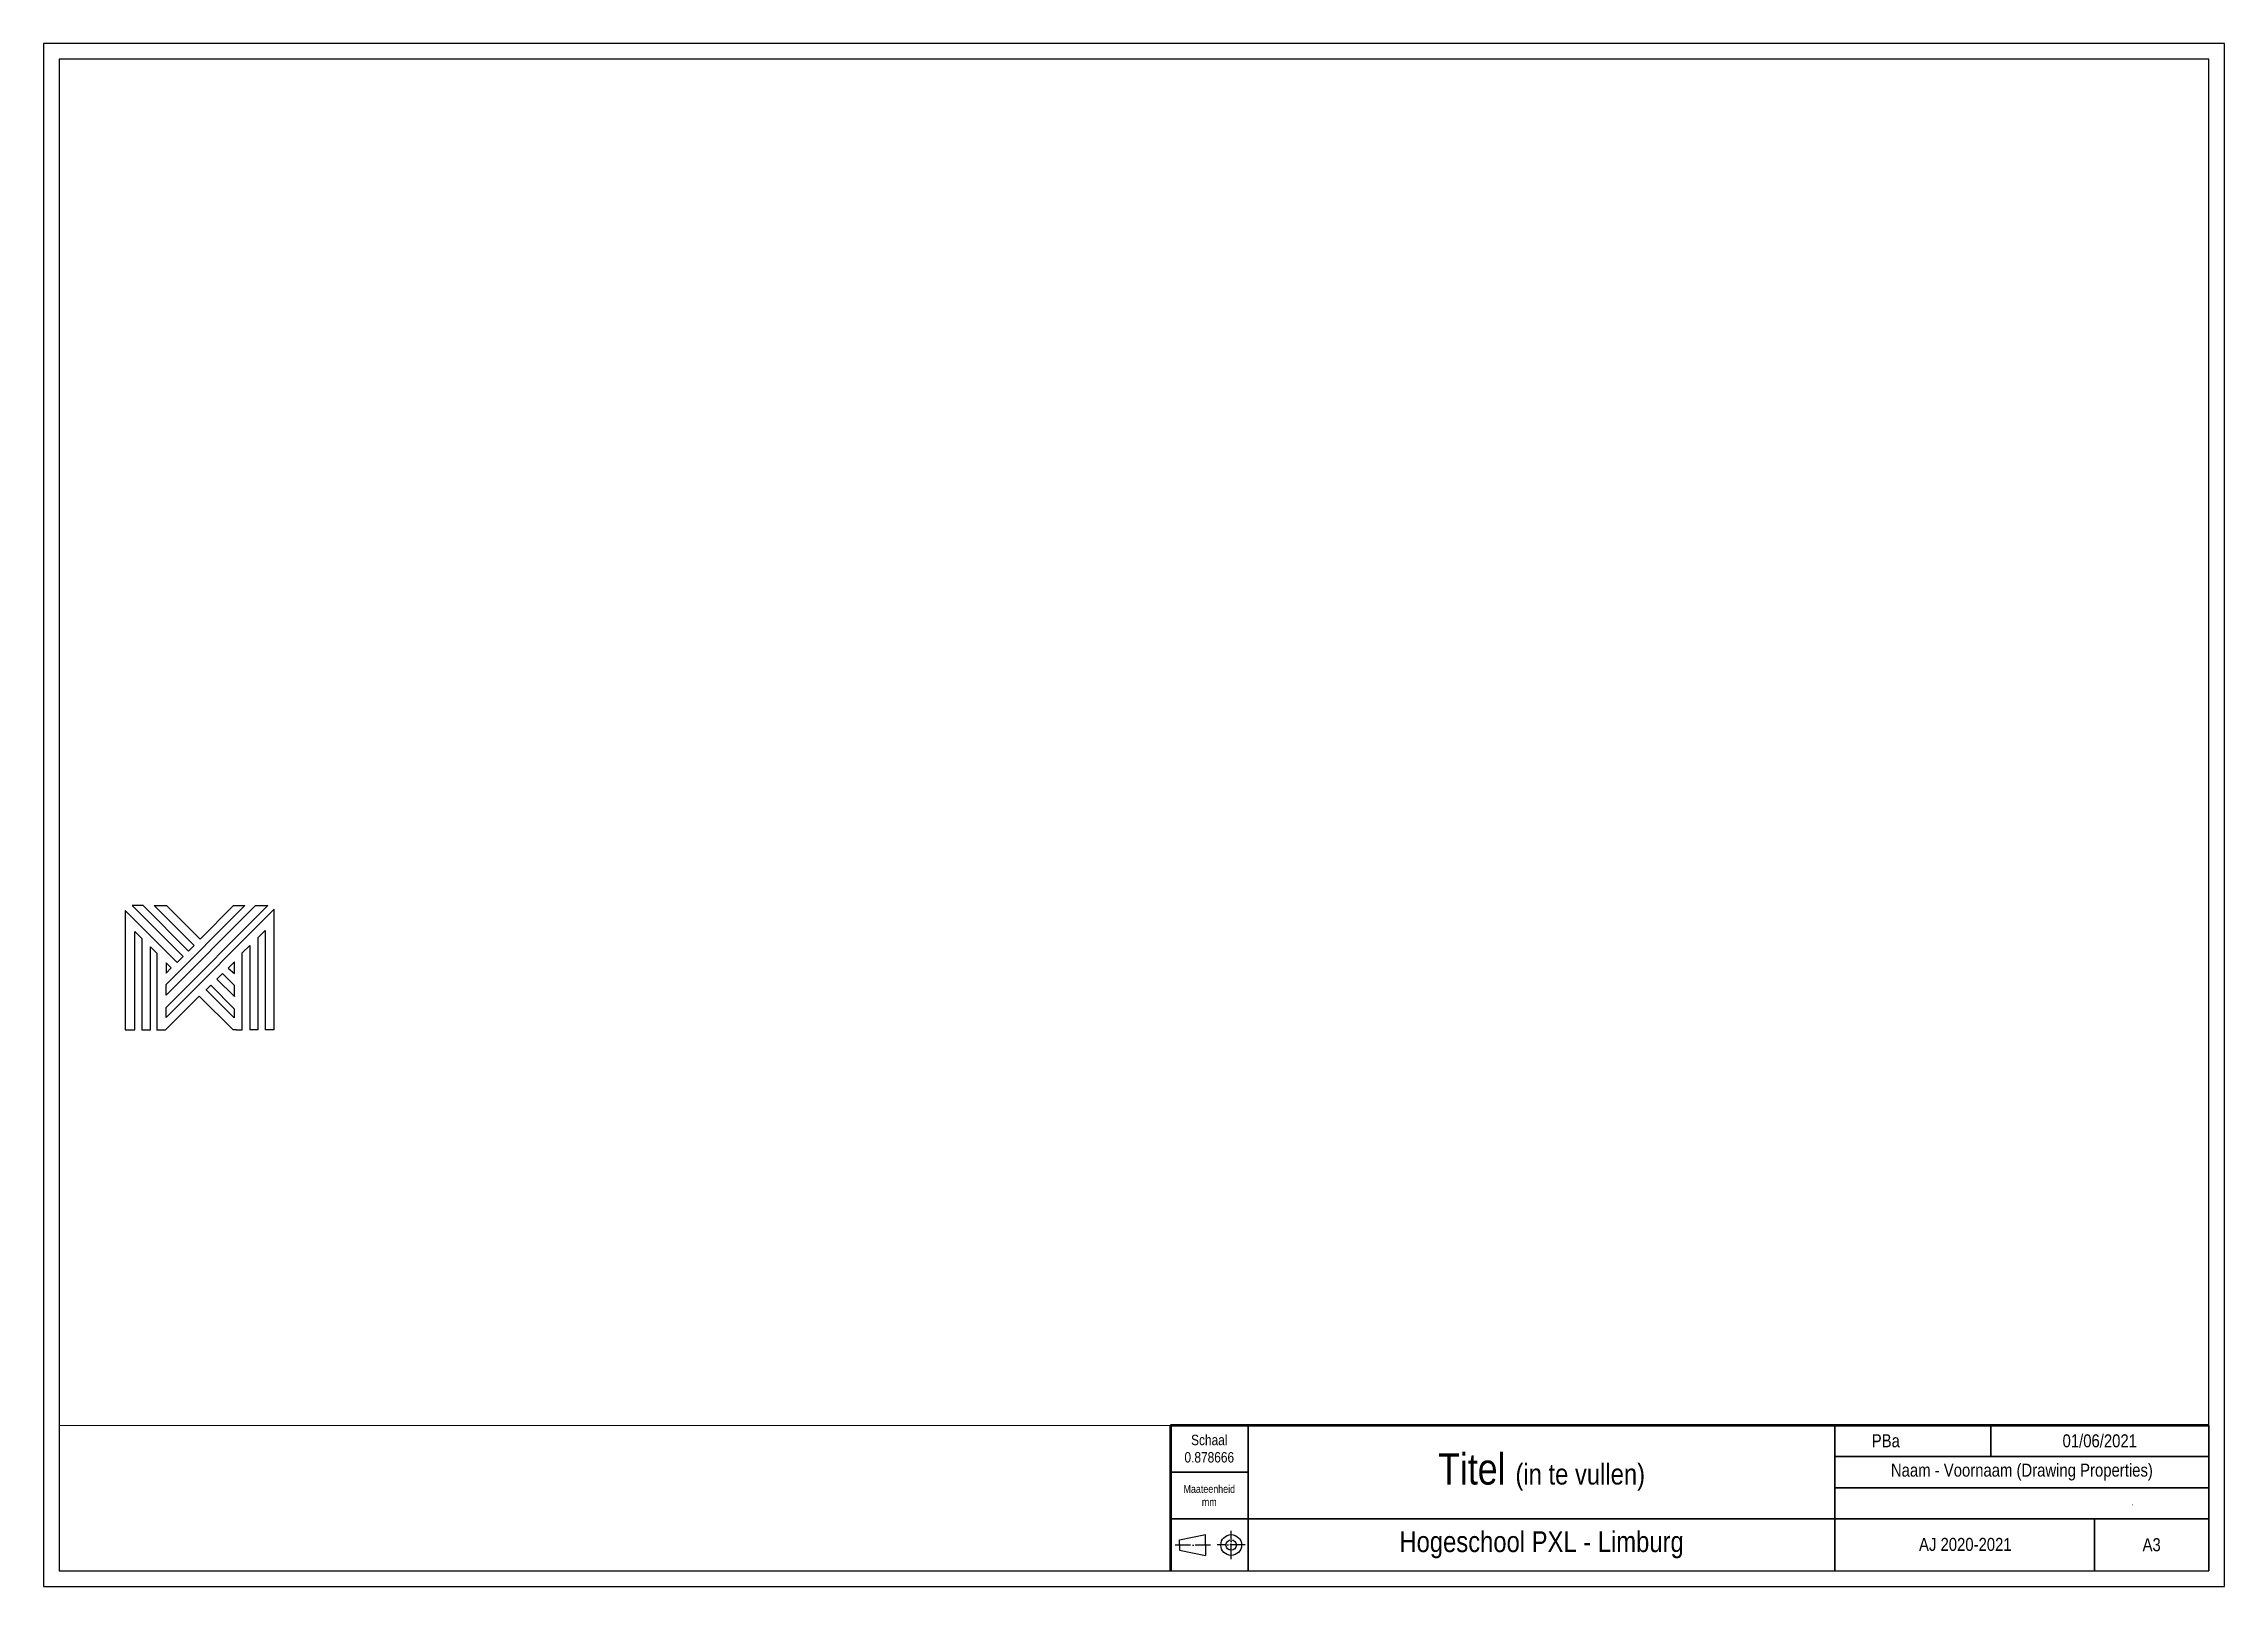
# Paper-space layout 'Landscape A3 (VP-DWGtoPDF)' of a CAD drawing. Header units: millimetres. Extents: x -44 to 376, y -34 to 263.
# The model-space entities are those that its viewports show. They can reach past a viewport. Long polylines and large blocks are cut down to what shows.
import ezdxf

# ---------------------------------------------------------------- set-up
doc = ezdxf.new("R2010")
doc.units = ezdxf.units.MM
doc.header["$LTSCALE"] = 0.5
doc.linetypes.add('ACAD_ISO04W100', pattern=[30, 24, -3, 0, -3])
doc.layers.get('0').update_dxf_attribs({"color": 250})
for name, color, linetype, plot in [('00 Niet printen', 212, 'Continuous', False), ('Uitgeverij', 7, 'Continuous', False), ('VP Hidden', 252, 'Continuous', False)]:
    doc.layers.add(name, color=color, linetype=linetype, plot=plot)
doc.layers.add('Kader', color=7, linetype='Continuous')
doc.styles.add('A3NCAD Technic', font='technic_.ttf')
doc.styles.get("Standard").update_dxf_attribs({"font": 'verdana.ttf'})
doc.styles.add('Technic', font='technic_.ttf')

# ---------------------------------------------------------------- blocks, each defined once
blk = doc.blocks.new('*U26')
at = {"linetype": 'Continuous', "insert": (0, 0), "char_height": 4, "attachment_point": 5, "style": 'Technic'}
blk.add_mtext_dynamic_manual_height_columns('Hogeschool PXL - Limburg', width=113, gutter_width=12.5, heights=[0], dxfattribs=at)
blk = doc.blocks.new('*U28')
at = {"linetype": 'Continuous', "insert": (-0.18, -0.05), "char_height": 2.5, "width": 49.5442, "attachment_point": 5, "style": 'Technic'}
blk.add_mtext('AJ 2020-2021', dxfattribs=at)
blk = doc.blocks.new('*U29')
at = {"lineweight": 30, "insert": (0, 0), "char_height": 2.5, "width": 72, "attachment_point": 5, "style": 'Technic'}
blk.add_mtext('Naam - Voornaam (Drawing Properties)', dxfattribs=at)
blk = doc.blocks.new('*U27')
at = {"linetype": 'Continuous', "insert": (-7.91, 0.01), "char_height": 2.5, "attachment_point": 4, "style": 'Technic'}
blk.add_mtext_dynamic_manual_height_columns('PBa ', width=11.7286, gutter_width=12.5, heights=[0], dxfattribs=at)
blk = doc.blocks.new('*U24')
at = {"linetype": 'Continuous', "insert": (0, 0), "char_height": 2.5, "attachment_point": 5, "style": 'Technic'}
blk.add_mtext_dynamic_manual_height_columns('01/06/2021', width=4.131, gutter_width=12.5, heights=[0], dxfattribs=at)
blk = doc.blocks.new('*U14')
at = {"color": 7, "linetype": 'Continuous', "insert": (20.28, 0.11), "char_height": 1, "attachment_point": 1, "style": 'Technic'}
blk.add_mtext_dynamic_manual_height_columns('.', width=33.7428, gutter_width=12.5, heights=[0], dxfattribs=at)
blk = doc.blocks.new('*U18')
at = {"layer": 'Kader', "lineweight": -3}
for p, q in [((-6.35, 0.98), (-1.35, 1.98)), ((-6.35, -0.02), (-6.35, 0.98)), ((-1.35, -0.02), (-1.35, 1.98)), ((-6.35, -0.02), (-6.35, -1.02)), ((-6.35, -1.02), (-1.35, -2.02)), ((-1.35, -0.02), (-1.35, -2.02))]:
    blk.add_line(p, q, dxfattribs=at)
at = {"layer": 'Kader', "linetype": 'ACAD_ISO04W100', "lineweight": -3, "ltscale": 0.25}
for p, q in [((3.61, -2.73), (3.61, 2.71)), ((-0.35, -0.02), (-7.39, -0.02)), ((6.33, -0.01), (0.89, -0.01))]:
    blk.add_line(p, q, dxfattribs=at)
at = {"layer": 'Kader', "lineweight": -3}
for radius in [2, 1]:
    blk.add_circle((3.61, -0.02), radius, dxfattribs=at)
blk = doc.blocks.new('*U31')
at = {"layer": 'Kader', "linetype": 'Continuous', "insert": (7.5, -4.5), "char_height": 1.5, "width": 15, "attachment_point": 5, "style": 'Technic'}
blk.add_mtext('Maateenheid\\Pmm', dxfattribs=at)

msp = doc.modelspace()

# ---------------------------------------------------------------- linework, layer by layer
at = {"linetype": 'Continuous'}
for p, q in [((-11.09, 111.64), (-11.09, 85.47)), ((-11.09, 111.64), (0.29, 100.26)), ((-7.21, 112.71), (-9.56, 112.71)), ((1.59, 101.56), (-9.56, 112.71)), ((-7.21, 112.71), (2.76, 102.74)), ((3.99, 103.97), (-4.75, 112.71)), ((-4.75, 112.71), (-2.09, 112.71)), ((-2.13, 90.42), (20.16, 112.71)), ((15.14, 112.71), (-2.13, 95.44)), ((17.46, 112.71), (-2.13, 93.12)), ((21.57, 111.92), (-2.13, 88.21)), ((-2.09, 112.71), (5.29, 105.33)), ((5.29, 105.33), (12.66, 112.71)), ((12.66, 112.71), (15.14, 112.71)), ((17.46, 112.71), (20.16, 112.71)), ((21.57, 85.47), (21.57, 111.92)), ((-9.01, 85.47), (-9.01, 107.06)), ((-9.01, 107.06), (-7.47, 105.52)), ((-7.47, 105.52), (-7.47, 85.47)), ((18.05, 105.73), (19.55, 107.23)), ((18.05, 85.47), (18.05, 105.73)), ((19.55, 107.23), (19.55, 85.47)), ((-5.6, 85.47), (-5.6, 103.69)), ((-5.6, 103.69), (-4.18, 102.27)), ((-4.18, 102.27), (-4.18, 85.44)), ((0.29, 100.26), (1.59, 101.56)), ((2.76, 102.74), (3.99, 103.97)), ((14.54, 102.34), (16.17, 103.97)), ((14.54, 85.47), (14.54, 102.34)), ((16.17, 103.97), (16.17, 85.47)), ((-2.13, 100.16), (-1.03, 99.06)), ((-2.13, 100.16), (-2.13, 97.9)), ((-1.03, 99.06), (-2.13, 97.9)), ((10.2, 97.81), (9, 96.61)), ((9, 96.61), (12.77, 92.85)), ((12.82, 95.19), (10.2, 97.81)), ((12.83, 100.37), (11.48, 99.02)), ((11.48, 99.02), (12.83, 97.82)), ((12.83, 97.82), (12.83, 100.37)), ((-2.27, 85.47), (5.12, 92.86)), ((-2.13, 93.12), (-2.13, 95.44)), ((5.12, 92.86), (12.52, 85.47)), ((6.59, 94.22), (7.64, 95.27)), ((12.79, 88.11), (6.63, 94.27)), ((7.64, 95.27), (12.79, 90.12)), ((12.77, 92.85), (12.82, 92.79)), ((12.82, 92.9), (12.82, 95.19)), ((12.82, 92.9), (12.82, 92.79)), ((-2.13, 88.21), (-2.13, 90.42)), ((12.79, 90.12), (12.79, 88.11)), ((-11.09, 85.47), (-9.01, 85.47)), ((-7.47, 85.47), (-5.6, 85.47)), ((-4.18, 85.47), (-2.27, 85.47)), ((13.23, 85.47), (12.52, 85.47)), ((13.23, 85.47), (14.54, 85.47)), ((18.05, 85.47), (16.17, 85.47)), ((21.57, 85.47), (19.55, 85.47))]:
    msp.add_line(p, q, dxfattribs=at)

psp = doc.layouts.new('Landscape A3 (VP-DWGtoPDF)')

# ---------------------------------------------------------------- linework, layer by layer
at = {"layer": '00 Niet printen', "linetype": 'Continuous'}
psp.add_lwpolyline([(-44.44, -33.54), (375.56, -33.54), (375.56, 263.46), (-44.44, 263.46)], close=True, dxfattribs=at)
at = {"layer": 'Kader', "lineweight": 50}
for p, q in [((372.56, -2.54), (172.56, -2.54)), ((172.56, -2.54), (172.56, -30.54))]:
    psp.add_line(p, q, dxfattribs=at)
at = {"layer": 'Kader', "lineweight": 30}
for p, q in [((187.56, -30.54), (187.56, -2.54)), ((300.56, -30.54), (300.56, -2.54)), ((330.56, -8.54), (330.56, -2.54)), ((372.56, -30.54), (372.56, -2.54)), ((372.56, -8.54), (300.56, -8.54)), ((372.56, -14.54), (300.56, -14.54)), ((187.56, -20.54), (372.56, -20.54)), ((350.56, -30.54), (350.56, -20.54))]:
    psp.add_line(p, q, dxfattribs=at)
at = {"layer": 'Kader', "linetype": 'Continuous', "lineweight": 30}
for p, q in [((172.56, -11.54), (187.56, -11.54)), ((187.56, -20.54), (172.56, -20.54))]:
    psp.add_line(p, q, dxfattribs=at)
at = {"layer": 'Kader', "linetype": 'Continuous'}
psp.add_lwpolyline([(-41.44, -30.54), (372.56, -30.54), (372.56, 260.46), (-41.44, 260.46)], close=True, dxfattribs=at)

# ---------------------------------------------------------------- block references
at = {"linetype": 'Continuous'}
psp.add_blockref('*U31', (172.56, -11.54), dxfattribs=at)
at = {"layer": 'Kader', "linetype": 'Continuous'}
for name, p in [('*U24', (351.56, -5.54)), ('*U27', (315.56, -5.54)), ('*U29', (336.56, -11.54)), ('*U26', (244.06, -25.54)), ('*U28', (325.85, -25.43))]:
    psp.add_blockref(name, p, dxfattribs=at)
at = {"layer": 'Kader', "linetype": 'Continuous', "lineweight": -3}
psp.add_blockref('*U18', (180.67, -25.56), dxfattribs=at)
at = {"layer": 'Uitgeverij', "linetype": 'Continuous'}
psp.add_blockref('*U14', (337.43, -17.04), dxfattribs=at)

# ---------------------------------------------------------------- texts
at = {"linetype": 'Continuous', "insert": (180.06, -7.04), "char_height": 2, "attachment_point": 5, "style": 'A3NCAD Technic'}
psp.add_mtext_dynamic_manual_height_columns('Schaal\\P0.878666', width=15, gutter_width=12.5, heights=[0], dxfattribs=at)
at = {"layer": 'Kader', "insert": (244.06, -11.54), "char_height": 6, "width": 113, "attachment_point": 5}
psp.add_mtext('{\\fTechnic|b0|i0|c2|p2;Titel \\H0.66667x;(in te vullen)}', dxfattribs=at)
at = {"layer": 'Kader', "lineweight": 30, "insert": (361.56, -25.54), "char_height": 2.5, "width": 22, "attachment_point": 5}
psp.add_mtext('{\\fTechnic|b0|i0|c2|p2;A3}', dxfattribs=at)

# ---------------------------------------------------------------- viewports
at = {"layer": 'VP Hidden', "linetype": 'Continuous'}
psp.add_viewport(center=(165.56, 128.96), size=(414, 263), view_center_point=(210, 148.5), view_height=299.3173, dxfattribs=at)

doc.saveas('drawing.dxf')
